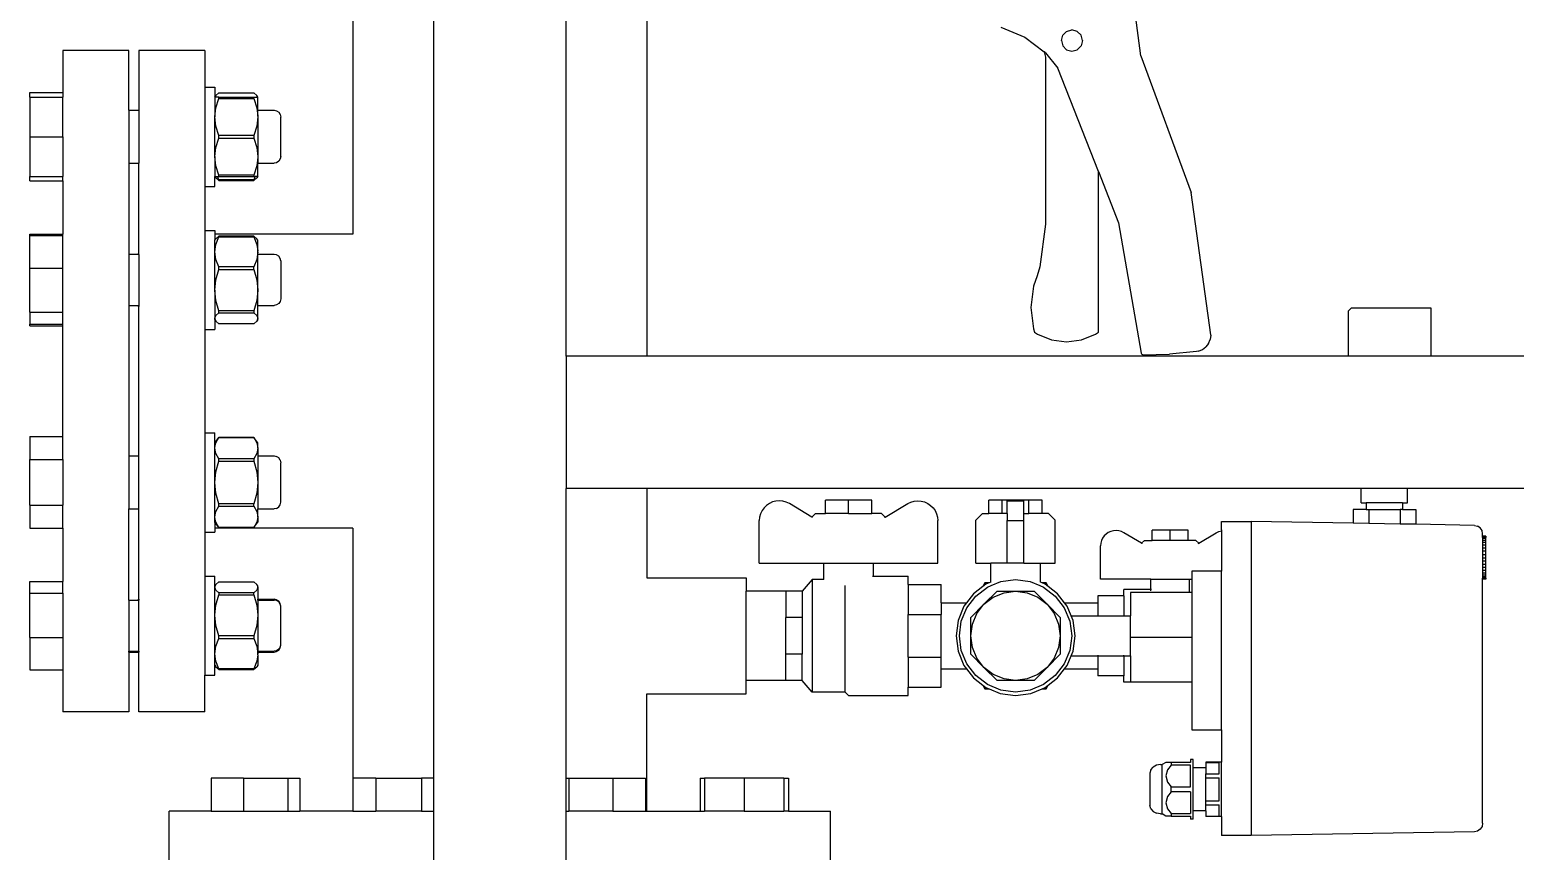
# Model space of a CAD drawing. Header units: inches. Extents: x -1841 to -80, y -100 to 1021.
# Drawn here: x -1270.826 to -1266.39, y 651.23 to 653.683 of the extents above; entities that cross this region are included whole.
import ezdxf

# ---------------------------------------------------------------- set-up
doc = ezdxf.new("R2010")
doc.units = ezdxf.units.IN
doc.header["$MEASUREMENT"] = 0
doc.layers.add('Edges', color=7, linetype='Continuous')

# ---------------------------------------------------------------- blocks, each defined once
blk = doc.blocks.new('fire fighting pump rs')
at = {"layer": 'Edges', "color": 1}
for p, q in [((-35.875, 47.603), (-35.875, 39.348)), ((-26.985, 47.603), (-26.985, 35.657)), ((-33.43, 32.903), (-33.43, 46.303)), ((-29.43, 35.657), (-29.43, 46.303)), ((-12.041, 44.745), (-12.28, 46.556)), ((-16.275, 45.603), (-15.552, 45.304)), ((-14.29, 45.48), (-14.407, 45.363)), ((-14.29, 45.48), (-14.13, 45.523)), ((-13.97, 45.48), (-14.13, 45.523)), ((-13.97, 45.48), (-13.853, 45.363)), ((-15.552, 45.304), (-14.972, 44.859)), ((-14.45, 45.203), (-14.407, 45.363)), ((-14.45, 45.203), (-14.407, 45.043)), ((-14.29, 44.926), (-14.407, 45.043)), ((-13.97, 44.926), (-13.853, 45.043)), ((-13.81, 45.203), (-13.853, 45.363)), ((-13.81, 45.203), (-13.853, 45.043)), ((-42.65, 44.903), (-44.65, 44.903)), ((-44.65, 44.903), (-44.65, 43.632)), ((-42.65, 43.094), (-42.65, 44.903)), ((-40.35, 44.903), (-42.35, 44.903)), ((-42.35, 44.903), (-42.35, 43.094)), ((-40.35, 44.903), (-40.35, 43.794)), ((-14.93, 44.827), (-14.972, 44.859)), ((-14.972, 44.859), (-14.93, 44.703)), ((-14.93, 44.827), (-14.555, 44.369)), ((-14.93, 44.703), (-14.93, 39.703)), ((-14.29, 44.926), (-14.13, 44.883)), ((-14.13, 44.883), (-13.97, 44.926)), ((-12.041, 44.745), (-10.525, 40.613)), ((-13.33, 41.246), (-14.555, 44.369)), ((-45.65, 43.494), (-45.65, 43.632)), ((-45.65, 43.632), (-44.65, 43.632)), ((-44.65, 43.632), (-44.65, 43.494)), ((-40.35, 43.794), (-40.05, 43.794)), ((-40.35, 43.794), (-40.35, 40.794)), ((-40.05, 43.794), (-40.05, 43.494)), ((-40.02, 43.536), (-39.932, 43.62)), ((-39.932, 43.62), (-38.868, 43.62)), ((-38.868, 43.62), (-38.78, 43.536)), ((-45.65, 43.494), (-44.65, 43.494)), ((-45.65, 43.494), (-45.65, 42.294)), ((-44.65, 42.294), (-44.65, 43.494)), ((-40.05, 43.494), (-40.02, 43.536)), ((-40.035, 43.494), (-40.05, 43.494)), ((-40.05, 43.494), (-40.05, 42.894)), ((-40.05, 42.894), (-40.02, 43.172)), ((-40.035, 43.494), (-40.02, 43.536)), ((-39.932, 43.494), (-40.035, 43.494)), ((-40.02, 43.172), (-39.932, 43.452)), ((-39.932, 43.494), (-38.868, 43.494)), ((-39.932, 43.452), (-39.932, 43.494)), ((-39.932, 43.452), (-38.868, 43.452)), ((-38.868, 43.494), (-38.765, 43.494)), ((-38.868, 43.452), (-38.868, 43.494)), ((-38.868, 43.452), (-38.78, 43.172)), ((-38.78, 43.536), (-38.765, 43.494)), ((-38.75, 43.494), (-38.78, 43.536)), ((-38.78, 43.172), (-38.75, 42.916)), ((-38.75, 43.494), (-38.765, 43.494)), ((-38.75, 43.094), (-38.75, 43.494)), ((-42.65, 43.094), (-42.35, 43.094)), ((-42.65, 43.094), (-42.65, 41.494)), ((-42.35, 43.094), (-42.35, 41.494)), ((-40.02, 42.616), (-40.05, 42.894)), ((-40.05, 41.694), (-40.05, 42.894)), ((-38.75, 42.894), (-38.78, 42.616)), ((-38.75, 43.094), (-38.26, 43.094)), ((-38.75, 42.916), (-38.75, 43.094)), ((-38.75, 42.916), (-38.75, 42.894)), ((-38.75, 42.894), (-38.75, 41.694)), ((-38.26, 43.094), (-38.183, 43.078)), ((-38.183, 43.078), (-38.119, 43.033)), ((-38.119, 43.033), (-38.075, 42.966)), ((-38.075, 42.966), (-38.06, 42.887)), ((-38.06, 41.701), (-38.06, 42.887)), ((-45.65, 42.294), (-44.65, 42.294)), ((-45.65, 42.294), (-45.65, 41.094)), ((-44.65, 42.294), (-44.65, 41.094)), ((-39.932, 42.336), (-40.02, 42.616)), ((-40.02, 41.972), (-39.932, 42.252)), ((-38.868, 42.336), (-39.932, 42.336)), ((-39.932, 42.252), (-39.932, 42.336)), ((-39.932, 42.252), (-38.868, 42.252)), ((-38.78, 42.616), (-38.868, 42.336)), ((-38.868, 42.336), (-38.868, 42.252)), ((-38.868, 42.252), (-38.78, 41.972)), ((-40.05, 41.694), (-40.02, 41.972)), ((-38.78, 41.972), (-38.75, 41.694)), ((-42.65, 41.494), (-42.358, 41.494)), ((-42.65, 41.494), (-42.65, 38.737)), ((-42.358, 41.494), (-42.35, 41.494)), ((-42.358, 41.494), (-42.358, 38.764)), ((-42.35, 38.764), (-42.35, 41.494)), ((-40.02, 41.416), (-40.05, 41.694)), ((-40.05, 41.694), (-40.05, 41.094)), ((-39.932, 41.136), (-40.02, 41.416)), ((-38.78, 41.416), (-38.868, 41.136)), ((-38.75, 41.672), (-38.78, 41.416)), ((-38.75, 41.694), (-38.75, 41.672)), ((-38.75, 41.672), (-38.75, 41.494)), ((-38.75, 41.494), (-38.26, 41.494)), ((-38.75, 41.094), (-38.75, 41.494)), ((-38.183, 41.51), (-38.26, 41.494)), ((-38.119, 41.555), (-38.183, 41.51)), ((-38.075, 41.622), (-38.119, 41.555)), ((-38.06, 41.701), (-38.075, 41.622)), ((-45.65, 40.956), (-45.65, 41.094)), ((-45.65, 41.094), (-44.65, 41.094)), ((-45.65, 40.956), (-44.65, 40.956)), ((-44.65, 40.956), (-44.65, 41.094)), ((-44.65, 40.956), (-44.65, 39.35)), ((-40.05, 41.094), (-40.02, 41.052)), ((-40.05, 40.794), (-40.05, 41.094)), ((-40.05, 41.094), (-39.972, 41.094)), ((-40.02, 41.052), (-39.932, 40.974)), ((-39.932, 40.99), (-39.972, 41.094)), ((-39.972, 41.094), (-39.932, 41.094)), ((-38.868, 41.136), (-39.932, 41.136)), ((-39.932, 41.094), (-39.932, 41.136)), ((-39.932, 41.094), (-38.868, 41.094)), ((-38.868, 40.99), (-39.932, 40.99)), ((-39.932, 40.974), (-39.932, 40.99)), ((-39.932, 40.968), (-39.932, 40.974)), ((-39.932, 40.968), (-38.868, 40.968)), ((-38.868, 41.136), (-38.868, 41.094)), ((-38.828, 41.094), (-38.868, 40.99)), ((-38.868, 41.094), (-38.828, 41.094)), ((-38.868, 40.974), (-38.78, 41.052)), ((-38.868, 40.99), (-38.868, 40.974)), ((-38.868, 40.974), (-38.868, 40.968)), ((-38.75, 41.094), (-38.828, 41.094)), ((-38.75, 41.094), (-38.78, 41.052)), ((-13.33, 36.383), (-13.33, 41.246)), ((-13.33, 41.246), (-12.721, 39.694)), ((-40.35, 40.794), (-40.05, 40.794)), ((-40.35, 40.794), (-40.35, 39.464)), ((-9.93, 36.301), (-10.525, 40.613)), ((-14.93, 39.655), (-15.1, 38.361)), ((-14.93, 39.703), (-14.93, 39.655)), ((-12.721, 39.694), (-12.034, 35.748)), ((-45.65, 39.35), (-44.65, 39.35)), ((-45.65, 39.303), (-45.65, 39.35)), ((-45.65, 39.303), (-44.65, 39.303)), ((-45.65, 38.323), (-45.65, 39.303)), ((-44.65, 39.303), (-44.65, 39.35)), ((-44.65, 38.323), (-44.65, 39.303)), ((-40.35, 39.464), (-40.05, 39.464)), ((-40.35, 39.464), (-40.35, 36.464)), ((-40.05, 39.464), (-40.05, 39.348)), ((-35.875, 39.348), (-40.05, 39.348)), ((-40.05, 39.348), (-40.05, 39.164)), ((-40.05, 39.164), (-40.02, 39.207)), ((-40.05, 38.813), (-40.05, 39.164)), ((-39.932, 39.285), (-40.02, 39.207)), ((-40.02, 39.04), (-39.932, 39.269)), ((-38.868, 39.29), (-39.932, 39.29)), ((-39.932, 39.285), (-39.932, 39.29)), ((-39.932, 39.269), (-39.932, 39.285)), ((-39.932, 39.269), (-38.868, 39.269)), ((-38.868, 39.29), (-38.868, 39.285)), ((-38.868, 39.285), (-38.868, 39.269)), ((-38.78, 39.207), (-38.868, 39.285)), ((-38.868, 39.269), (-38.78, 39.04)), ((-38.75, 39.164), (-38.78, 39.207)), ((-38.75, 38.844), (-38.75, 39.164)), ((-42.358, 38.737), (-42.65, 38.737)), ((-42.65, 38.737), (-42.65, 37.192)), ((-42.358, 38.764), (-42.35, 38.764)), ((-42.358, 38.737), (-42.358, 38.764)), ((-42.35, 38.737), (-42.358, 38.737)), ((-42.35, 38.737), (-42.35, 38.764)), ((-42.35, 38.737), (-42.35, 37.192)), ((-40.05, 38.813), (-40.02, 39.04)), ((-40.02, 38.586), (-40.05, 38.813)), ((-40.05, 37.654), (-40.05, 38.813)), ((-38.78, 39.04), (-38.75, 38.844)), ((-38.75, 38.813), (-38.78, 38.586)), ((-38.75, 38.813), (-38.75, 38.844)), ((-38.75, 38.737), (-38.75, 38.813)), ((-38.26, 38.737), (-38.75, 38.737)), ((-38.75, 37.654), (-38.75, 38.737)), ((-38.183, 38.722), (-38.26, 38.737)), ((-38.119, 38.679), (-38.183, 38.722)), ((-38.075, 38.614), (-38.119, 38.679)), ((-45.65, 38.323), (-44.65, 38.323)), ((-45.65, 36.985), (-45.65, 38.323)), ((-44.65, 36.985), (-44.65, 38.323)), ((-39.932, 38.357), (-40.02, 38.586)), ((-40.02, 37.964), (-39.932, 38.277)), ((-38.868, 38.357), (-39.932, 38.357)), ((-39.932, 38.277), (-39.932, 38.357)), ((-39.932, 38.277), (-38.868, 38.277)), ((-38.78, 38.586), (-38.868, 38.357)), ((-38.868, 38.277), (-38.868, 38.357)), ((-38.868, 38.277), (-38.78, 37.964)), ((-38.06, 38.537), (-38.075, 38.614)), ((-38.06, 38.537), (-38.06, 37.392)), ((-15.1, 38.361), (-15.18, 38.093)), ((-40.05, 37.654), (-40.02, 37.964)), ((-38.78, 37.964), (-38.75, 37.654)), ((-15.288, 37.775), (-15.374, 37.128)), ((-15.18, 38.093), (-15.288, 37.775)), ((-40.02, 37.343), (-40.05, 37.654)), ((-40.05, 37.654), (-40.05, 36.805)), ((-39.932, 37.031), (-40.02, 37.343)), ((-38.78, 37.343), (-38.868, 37.031)), ((-38.75, 37.654), (-38.78, 37.343)), ((-38.75, 37.192), (-38.75, 37.654)), ((-38.075, 37.315), (-38.119, 37.25)), ((-38.06, 37.392), (-38.075, 37.315)), ((-45.65, 36.985), (-44.65, 36.985)), ((-45.65, 36.985), (-45.65, 36.626)), ((-44.65, 36.626), (-44.65, 36.985)), ((-42.65, 37.192), (-42.358, 37.192)), ((-42.65, 37.192), (-42.65, 32.642)), ((-42.358, 37.192), (-42.35, 37.192)), ((-42.358, 37.164), (-42.358, 37.192)), ((-42.358, 37.164), (-42.35, 37.164)), ((-42.358, 37.164), (-42.358, 32.642)), ((-42.35, 37.192), (-42.35, 37.164)), ((-42.35, 32.642), (-42.35, 37.164)), ((-40.05, 36.805), (-40.02, 36.889)), ((-40.02, 36.889), (-39.932, 36.972)), ((-38.868, 37.031), (-39.932, 37.031)), ((-39.932, 36.972), (-39.932, 37.031)), ((-39.932, 36.972), (-38.868, 36.972)), ((-38.868, 37.031), (-38.868, 36.972)), ((-38.868, 36.972), (-38.78, 36.889)), ((-38.78, 36.889), (-38.75, 36.805)), ((-38.75, 37.192), (-38.26, 37.192)), ((-38.75, 36.805), (-38.75, 37.192)), ((-38.183, 37.207), (-38.26, 37.192)), ((-38.119, 37.25), (-38.183, 37.207)), ((-15.374, 37.128), (-15.288, 36.481)), ((-5.679, 37.123), (-5.779, 37.022)), ((-5.779, 37.022), (-5.779, 35.657)), ((-5.679, 37.123), (-3.279, 37.123)), ((-3.279, 37.123), (-3.279, 35.657)), ((-45.65, 36.626), (-44.65, 36.626)), ((-45.65, 36.579), (-45.65, 36.626)), ((-45.65, 36.579), (-44.65, 36.579)), ((-44.65, 36.579), (-44.65, 36.626)), ((-44.65, 33.227), (-44.65, 36.579)), ((-40.35, 36.464), (-40.05, 36.464)), ((-40.35, 36.464), (-40.35, 33.342)), ((-40.02, 36.722), (-40.05, 36.805)), ((-40.05, 36.764), (-40.05, 36.805)), ((-40.05, 36.764), (-40.02, 36.722)), ((-40.05, 36.764), (-40.05, 36.464)), ((-39.932, 36.638), (-40.02, 36.722)), ((-38.868, 36.638), (-39.932, 36.638)), ((-38.78, 36.722), (-38.868, 36.638)), ((-38.75, 36.805), (-38.78, 36.722)), ((-38.75, 36.764), (-38.78, 36.722)), ((-38.75, 36.764), (-38.75, 36.805)), ((-15.288, 36.481), (-15.26, 36.383)), ((-15.26, 36.383), (-15.17, 36.327)), ((-15.17, 36.327), (-14.748, 36.153)), ((-14.748, 36.153), (-14.295, 36.093)), ((-14.295, 36.093), (-13.842, 36.153)), ((-13.842, 36.153), (-13.42, 36.327)), ((-13.42, 36.327), (-13.33, 36.383)), ((-9.997, 36.045), (-10.076, 35.941)), ((-9.997, 36.045), (-9.947, 36.166)), ((-9.93, 36.295), (-9.947, 36.166)), ((-9.93, 36.295), (-9.93, 36.301)), ((-29.43, 35.657), (-29.43, 31.657)), ((-26.985, 35.657), (-29.43, 35.657)), ((-5.779, 35.657), (-26.985, 35.657)), ((-12.034, 35.748), (-12.027, 35.728)), ((-12.027, 35.728), (-12.009, 35.709)), ((-11.984, 35.703), (-12.009, 35.709)), ((-11.984, 35.703), (-11.174, 35.723)), ((-10.367, 35.799), (-11.174, 35.723)), ((-10.301, 35.812), (-10.367, 35.799)), ((-10.301, 35.812), (-10.18, 35.862)), ((-10.18, 35.862), (-10.076, 35.941)), ((-3.279, 35.657), (-5.779, 35.657)), ((19.65, 35.657), (-3.279, 35.657)), ((-40.35, 33.342), (-40.05, 33.342)), ((-40.35, 33.342), (-40.35, 30.342)), ((-40.05, 33.042), (-40.05, 33.342)), ((-45.65, 33.227), (-44.65, 33.227)), ((-45.65, 33.227), (-45.65, 32.534)), ((-44.65, 32.534), (-44.65, 33.227)), ((-40.05, 33.042), (-39.932, 33.203)), ((-40.05, 32.902), (-40.02, 33.042)), ((-40.05, 32.902), (-40.05, 33.042)), ((-40.05, 32.881), (-40.05, 32.902)), ((-40.02, 32.72), (-40.05, 32.881)), ((-40.05, 31.842), (-40.05, 32.881)), ((-40.02, 33.042), (-39.932, 33.203)), ((-39.932, 33.203), (-39.932, 33.209)), ((-39.932, 33.209), (-38.868, 33.209)), ((-39.932, 33.203), (-38.868, 33.203)), ((-38.868, 33.209), (-38.868, 33.203)), ((-38.868, 33.203), (-38.78, 33.042)), ((-38.75, 33.042), (-38.868, 33.203)), ((-38.78, 33.042), (-38.75, 32.881)), ((-38.75, 32.881), (-38.78, 32.72)), ((-38.75, 32.881), (-38.75, 33.042)), ((-38.75, 32.881), (-38.75, 32.642)), ((-33.43, 22.903), (-33.43, 32.903)), ((-45.65, 32.534), (-44.65, 32.534)), ((-45.65, 31.149), (-45.65, 32.534)), ((-44.65, 32.534), (-44.65, 31.149)), ((-42.65, 32.642), (-42.358, 32.642)), ((-42.65, 32.642), (-42.65, 31.042)), ((-42.358, 32.642), (-42.35, 32.642)), ((-42.35, 31.042), (-42.35, 32.642)), ((-39.932, 32.558), (-40.02, 32.72)), ((-40.02, 32.163), (-39.932, 32.486)), ((-38.868, 32.558), (-39.932, 32.558)), ((-39.932, 32.486), (-39.932, 32.558)), ((-39.932, 32.486), (-38.868, 32.486)), ((-38.78, 32.72), (-38.868, 32.558)), ((-38.868, 32.558), (-38.868, 32.486)), ((-38.868, 32.486), (-38.78, 32.163)), ((-38.75, 32.642), (-38.26, 32.642)), ((-38.75, 32.642), (-38.75, 31.842)), ((-38.26, 32.642), (-38.183, 32.626)), ((-38.119, 32.581), (-38.183, 32.626)), ((-38.075, 32.514), (-38.119, 32.581)), ((-38.075, 32.514), (-38.06, 32.434)), ((-38.06, 31.249), (-38.06, 32.434)), ((-40.05, 31.842), (-40.02, 32.163)), ((-38.78, 32.163), (-38.75, 31.842)), ((-40.02, 31.52), (-40.05, 31.842)), ((-40.05, 30.802), (-40.05, 31.842)), ((-39.932, 31.197), (-40.02, 31.52)), ((-38.78, 31.52), (-38.868, 31.197)), ((-38.75, 31.842), (-38.78, 31.52)), ((-38.75, 31.842), (-38.75, 31.042)), ((-26.985, 31.657), (-29.43, 31.657)), ((-29.43, 22.903), (-29.43, 31.657)), ((-26.985, 31.657), (-26.985, 28.953)), ((-5.379, 31.657), (-26.985, 31.657)), ((-5.379, 31.223), (-5.379, 31.657)), ((-3.979, 31.657), (-5.379, 31.657)), ((-3.979, 31.223), (-3.979, 31.657)), ((19.65, 31.657), (-3.979, 31.657)), ((-45.65, 31.149), (-44.65, 31.149)), ((-45.65, 31.149), (-45.65, 30.456)), ((-44.65, 30.456), (-44.65, 31.149)), ((-42.65, 31.042), (-42.358, 31.042)), ((-42.65, 28.285), (-42.65, 31.042)), ((-42.358, 31.042), (-42.35, 31.042)), ((-42.358, 31.042), (-42.358, 28.312)), ((-42.35, 28.312), (-42.35, 31.042)), ((-40.02, 30.963), (-39.932, 31.125)), ((-38.868, 31.197), (-39.932, 31.197)), ((-39.932, 31.125), (-39.932, 31.197)), ((-39.932, 31.125), (-38.868, 31.125)), ((-38.868, 31.125), (-38.868, 31.197)), ((-38.868, 31.125), (-38.78, 30.963)), ((-38.75, 31.042), (-38.26, 31.042)), ((-38.75, 30.802), (-38.75, 31.042)), ((-38.183, 31.057), (-38.26, 31.042)), ((-38.183, 31.057), (-38.119, 31.102)), ((-38.119, 31.102), (-38.075, 31.169)), ((-38.075, 31.169), (-38.06, 31.249)), ((-23.442, 31.074), (-23.503, 30.988)), ((-23.367, 31.148), (-23.442, 31.074)), ((-23.28, 31.208), (-23.367, 31.148)), ((-23.184, 31.252), (-23.28, 31.208)), ((-23.082, 31.278), (-23.184, 31.252)), ((-22.977, 31.286), (-23.082, 31.278)), ((-22.872, 31.275), (-22.977, 31.286)), ((-22.771, 31.246), (-22.872, 31.275)), ((-22.676, 31.2), (-22.771, 31.246)), ((-21.996, 30.791), (-22.676, 31.2)), ((-21.585, 30.903), (-21.585, 31.303)), ((-20.885, 31.303), (-21.585, 31.303)), ((-20.185, 31.303), (-20.885, 31.303)), ((-20.885, 30.903), (-20.885, 31.303)), ((-20.185, 30.903), (-20.185, 31.303)), ((-19.774, 30.791), (-19.094, 31.2)), ((-19.094, 31.2), (-18.999, 31.246)), ((-18.999, 31.246), (-18.898, 31.275)), ((-18.898, 31.275), (-18.793, 31.286)), ((-18.793, 31.286), (-18.688, 31.278)), ((-18.688, 31.278), (-18.586, 31.252)), ((-18.586, 31.252), (-18.49, 31.208)), ((-18.49, 31.208), (-18.403, 31.148)), ((-18.403, 31.148), (-18.328, 31.074)), ((-18.328, 31.074), (-18.267, 30.988)), ((-16.239, 31.303), (-16.643, 31.303)), ((-16.643, 30.903), (-16.643, 31.303)), ((-16.239, 30.903), (-16.239, 31.303)), ((-15.431, 31.303), (-16.239, 31.303)), ((-16.085, 31.286), (-15.585, 31.286)), ((-16.085, 30.903), (-16.085, 31.286)), ((-15.585, 30.903), (-15.585, 31.286)), ((-15.431, 30.903), (-15.431, 31.303)), ((-15.027, 31.303), (-15.431, 31.303)), ((-15.027, 30.903), (-15.027, 31.303)), ((-5.629, 31.023), (-5.629, 30.608)), ((-5.229, 31.023), (-5.629, 31.023)), ((-5.379, 31.223), (-5.229, 31.223)), ((-5.229, 31.223), (-5.229, 31.023)), ((-4.129, 31.223), (-5.229, 31.223)), ((-5.229, 31.023), (-5.154, 31.023)), ((-5.154, 31.023), (-5.154, 30.6)), ((-5.154, 31.023), (-4.204, 31.023)), ((-4.204, 31.023), (-4.204, 30.583)), ((-4.129, 31.023), (-4.204, 31.023)), ((-4.129, 31.223), (-4.129, 31.023)), ((-4.129, 31.223), (-3.979, 31.223)), ((-4.129, 31.023), (-3.729, 31.023)), ((-3.729, 31.023), (-3.729, 30.575)), ((-40.05, 30.802), (-40.02, 30.963)), ((-40.05, 30.781), (-40.05, 30.802)), ((-40.02, 30.642), (-40.05, 30.781)), ((-40.05, 30.642), (-40.05, 30.781)), ((-39.932, 30.48), (-40.05, 30.642)), ((-40.05, 30.642), (-40.05, 30.458)), ((-39.932, 30.48), (-40.02, 30.642)), ((-38.78, 30.642), (-38.868, 30.48)), ((-38.868, 30.48), (-38.75, 30.642)), ((-38.78, 30.963), (-38.75, 30.802)), ((-38.75, 30.802), (-38.78, 30.642)), ((-38.75, 30.802), (-38.75, 30.642)), ((-23.576, 30.791), (-23.585, 30.686)), ((-23.585, 29.403), (-23.585, 30.686)), ((-23.548, 30.893), (-23.576, 30.791)), ((-23.503, 30.988), (-23.548, 30.893)), ((-21.883, 30.903), (-21.996, 30.791)), ((-21.979, 30.781), (-21.996, 30.791)), ((-21.979, 30.781), (-21.979, 30.776)), ((-21.883, 30.903), (-21.585, 30.903)), ((-20.885, 30.903), (-21.585, 30.903)), ((-20.885, 30.903), (-20.185, 30.903)), ((-19.887, 30.903), (-20.185, 30.903)), ((-19.887, 30.903), (-19.774, 30.791)), ((-19.791, 30.781), (-19.774, 30.791)), ((-19.791, 30.781), (-19.791, 30.77)), ((-18.267, 30.988), (-18.222, 30.893)), ((-18.222, 30.893), (-18.194, 30.791)), ((-18.194, 30.791), (-18.185, 30.686)), ((-18.185, 29.403), (-18.185, 30.686)), ((-16.833, 30.903), (-17.035, 30.703)), ((-17.035, 29.403), (-17.035, 30.703)), ((-16.833, 30.903), (-16.643, 30.903)), ((-16.239, 30.903), (-16.643, 30.903)), ((-16.085, 30.903), (-16.239, 30.903)), ((-16.085, 30.903), (-16.085, 30.686)), ((-16.085, 29.403), (-16.085, 30.686)), ((-16.085, 30.686), (-15.585, 30.686)), ((-15.585, 30.686), (-15.585, 30.903)), ((-15.585, 30.903), (-15.431, 30.903)), ((-15.585, 29.403), (-15.585, 30.686)), ((-15.027, 30.903), (-15.431, 30.903)), ((-14.837, 30.903), (-15.027, 30.903)), ((-14.635, 30.703), (-14.837, 30.903)), ((-14.635, 29.403), (-14.635, 30.703)), ((-9.608, 30.662), (-8.708, 30.662)), ((-9.608, 30.412), (-9.608, 30.662)), ((-5.629, 30.608), (-8.708, 30.662)), ((-8.708, 30.662), (-8.708, 21.162)), ((-5.154, 30.6), (-5.629, 30.608)), ((-4.204, 30.583), (-5.154, 30.6)), ((-3.729, 30.575), (-4.204, 30.583)), ((-1.958, 30.544), (-3.729, 30.575)), ((-45.65, 30.456), (-44.65, 30.456)), ((-44.65, 30.456), (-44.65, 28.85)), ((-40.35, 30.342), (-40.05, 30.342)), ((-40.35, 30.342), (-40.35, 29.012)), ((-35.875, 30.458), (-40.05, 30.458)), ((-40.05, 30.458), (-40.05, 30.342)), ((-39.932, 30.474), (-39.932, 30.48)), ((-38.868, 30.48), (-39.932, 30.48)), ((-39.932, 30.474), (-38.868, 30.474)), ((-38.868, 30.48), (-38.868, 30.474)), ((-35.875, 30.458), (-35.875, 22.903)), ((-13.203, 30.155), (-13.238, 30.081)), ((-13.156, 30.223), (-13.203, 30.155)), ((-13.097, 30.28), (-13.156, 30.223)), ((-13.029, 30.327), (-13.097, 30.28)), ((-12.955, 30.361), (-13.029, 30.327)), ((-12.875, 30.381), (-12.955, 30.361)), ((-12.793, 30.388), (-12.875, 30.381)), ((-12.711, 30.379), (-12.793, 30.388)), ((-12.632, 30.357), (-12.711, 30.379)), ((-12.558, 30.321), (-12.632, 30.357)), ((-12.027, 30.002), (-12.558, 30.321)), ((-11.707, 30.089), (-11.707, 30.401)), ((-11.161, 30.401), (-11.707, 30.401)), ((-10.615, 30.401), (-11.161, 30.401)), ((-11.161, 30.089), (-11.161, 30.401)), ((-10.615, 30.089), (-10.615, 30.401)), ((-10.295, 30.002), (-9.764, 30.321)), ((-9.764, 30.321), (-9.69, 30.357)), ((-9.69, 30.357), (-9.611, 30.379)), ((-9.608, 30.412), (-9.611, 30.379)), ((-9.611, 30.379), (-9.608, 30.38)), ((-9.611, 30.379), (-9.608, 29.162)), ((-9.608, 30.412), (-9.608, 30.38)), ((-1.958, 30.544), (-1.863, 30.523)), ((-1.782, 30.468), (-1.863, 30.523)), ((-1.727, 30.386), (-1.782, 30.468)), ((-1.708, 30.29), (-1.727, 30.386)), ((-1.708, 30.212), (-1.708, 30.29)), ((-1.708, 30.204), (-1.708, 30.212)), ((-1.608, 30.212), (-1.708, 30.212)), ((-1.608, 30.204), (-1.708, 30.204)), ((-1.708, 30.18), (-1.708, 30.204)), ((-1.708, 30.18), (-1.708, 30.141)), ((-1.608, 30.18), (-1.708, 30.18)), ((-1.608, 30.141), (-1.708, 30.141)), ((-1.708, 30.141), (-1.708, 30.088)), ((-1.608, 30.212), (-1.608, 30.204)), ((-1.608, 30.204), (-1.608, 30.18)), ((-1.608, 30.141), (-1.608, 30.18)), ((-1.608, 30.088), (-1.608, 30.141)), ((-13.26, 30.002), (-13.267, 29.92)), ((-13.267, 28.919), (-13.267, 29.92)), ((-13.238, 30.081), (-13.26, 30.002)), ((-11.94, 30.089), (-12.027, 30.002)), ((-12.014, 29.994), (-12.027, 30.002)), ((-12.014, 29.994), (-12.014, 29.985)), ((-11.94, 30.089), (-11.707, 30.089)), ((-11.161, 30.089), (-11.707, 30.089)), ((-10.615, 30.089), (-11.161, 30.089)), ((-10.382, 30.089), (-10.615, 30.089)), ((-10.382, 30.089), (-10.295, 30.002)), ((-10.308, 29.994), (-10.295, 30.002)), ((-10.308, 29.994), (-10.308, 29.99)), ((-1.608, 30.088), (-1.708, 30.088)), ((-1.708, 30.088), (-1.708, 30.022)), ((-1.608, 30.022), (-1.708, 30.022)), ((-1.708, 30.022), (-1.708, 29.944)), ((-1.708, 29.944), (-1.708, 29.857)), ((-1.608, 29.944), (-1.708, 29.944)), ((-1.608, 29.857), (-1.708, 29.857)), ((-1.708, 29.857), (-1.708, 29.763)), ((-1.708, 29.763), (-1.708, 29.664)), ((-1.608, 29.763), (-1.708, 29.763)), ((-1.708, 29.664), (-1.708, 29.562)), ((-1.708, 29.664), (-1.608, 29.664)), ((-1.608, 30.022), (-1.608, 30.088)), ((-1.608, 29.944), (-1.608, 30.022)), ((-1.608, 29.857), (-1.608, 29.944)), ((-1.608, 29.763), (-1.608, 29.857)), ((-1.608, 29.664), (-1.608, 29.763)), ((-1.608, 29.562), (-1.608, 29.664)), ((-23.585, 29.403), (-21.635, 29.403)), ((-21.635, 28.902), (-21.635, 29.403)), ((-21.635, 29.403), (-20.135, 29.403)), ((-20.135, 29.003), (-20.135, 29.403)), ((-20.135, 29.403), (-18.185, 29.403)), ((-17.035, 29.403), (-16.585, 29.403)), ((-16.585, 28.824), (-16.585, 29.403)), ((-16.085, 29.403), (-16.585, 29.403)), ((-15.585, 29.403), (-16.085, 29.403)), ((-15.585, 29.403), (-15.085, 29.403)), ((-15.085, 28.824), (-15.085, 29.403)), ((-15.085, 29.403), (-14.635, 29.403)), ((-1.708, 29.562), (-1.608, 29.562)), ((-1.708, 29.562), (-1.708, 29.46)), ((-1.608, 29.46), (-1.708, 29.46)), ((-1.708, 29.46), (-1.708, 29.361)), ((-1.608, 29.361), (-1.708, 29.361)), ((-1.708, 29.361), (-1.708, 29.267)), ((-1.608, 29.267), (-1.708, 29.267)), ((-1.708, 29.267), (-1.708, 29.18)), ((-1.608, 29.46), (-1.608, 29.562)), ((-1.608, 29.361), (-1.608, 29.46)), ((-1.608, 29.267), (-1.608, 29.361)), ((-1.608, 29.18), (-1.608, 29.267)), ((-45.65, 28.85), (-44.65, 28.85)), ((-45.65, 28.492), (-45.65, 28.85)), ((-44.65, 28.492), (-44.65, 28.85)), ((-40.35, 29.012), (-40.05, 29.012)), ((-40.35, 29.012), (-40.35, 26.012)), ((-40.05, 28.712), (-40.05, 29.012)), ((-40.02, 28.754), (-39.932, 28.838)), ((-39.932, 28.838), (-38.868, 28.838)), ((-38.868, 28.838), (-38.78, 28.754)), ((-26.985, 28.953), (-23.985, 28.953)), ((-23.985, 28.953), (-23.985, 28.553)), ((-21.985, 28.902), (-22.285, 28.553)), ((-21.635, 28.902), (-21.985, 28.902)), ((-21.985, 28.902), (-21.985, 25.504)), ((-20.161, 29.003), (-20.135, 29.003)), ((-20.135, 29.003), (-19.085, 29.003)), ((-19.085, 28.753), (-19.085, 29.003)), ((-16.759, 28.803), (-16.82, 28.696)), ((-16.735, 28.762), (-16.82, 28.696)), ((-16.636, 28.803), (-16.759, 28.803)), ((-16.636, 28.803), (-16.735, 28.762)), ((-16.585, 28.824), (-16.636, 28.803)), ((-16.572, 28.721), (-16.275, 28.844)), ((-16.275, 28.844), (-15.835, 28.902)), ((-15.835, 28.902), (-15.395, 28.844)), ((-15.395, 28.844), (-15.098, 28.721)), ((-15.034, 28.803), (-15.085, 28.824)), ((-14.911, 28.803), (-15.034, 28.803)), ((-14.935, 28.762), (-15.034, 28.803)), ((-14.85, 28.696), (-14.935, 28.762)), ((-14.85, 28.696), (-14.911, 28.803)), ((-11.746, 28.919), (-13.267, 28.919)), ((-11.746, 28.607), (-11.746, 28.919)), ((-11.746, 28.919), (-10.576, 28.919)), ((-10.576, 28.528), (-10.576, 28.919)), ((-10.576, 28.919), (-10.508, 28.919)), ((-10.251, 29.162), (-10.508, 29.162)), ((-10.508, 29.162), (-10.508, 28.919)), ((-10.508, 28.919), (-10.508, 28.528)), ((-9.608, 29.162), (-10.251, 29.162)), ((-9.608, 24.362), (-9.608, 29.162)), ((-1.708, 29.18), (-1.708, 29.102)), ((-1.608, 29.18), (-1.708, 29.18)), ((-1.608, 29.102), (-1.708, 29.102)), ((-1.708, 29.102), (-1.708, 29.036)), ((-1.608, 29.036), (-1.708, 29.036)), ((-1.708, 29.036), (-1.708, 28.983)), ((-1.608, 28.983), (-1.708, 28.983)), ((-1.708, 28.983), (-1.708, 28.944)), ((-1.608, 28.944), (-1.708, 28.944)), ((-1.708, 28.92), (-1.708, 28.944)), ((-1.708, 28.912), (-1.708, 28.92)), ((-1.608, 28.92), (-1.708, 28.92)), ((-1.608, 28.912), (-1.708, 28.912)), ((-1.708, 21.534), (-1.708, 28.912)), ((-1.608, 29.102), (-1.608, 29.18)), ((-1.608, 29.036), (-1.608, 29.102)), ((-1.608, 28.983), (-1.608, 29.036)), ((-1.608, 28.944), (-1.608, 28.983)), ((-1.608, 28.944), (-1.608, 28.92)), ((-1.608, 28.92), (-1.608, 28.912)), ((-45.65, 28.492), (-44.65, 28.492)), ((-45.65, 27.153), (-45.65, 28.492)), ((-44.65, 28.492), (-44.65, 27.153)), ((-42.358, 28.312), (-42.35, 28.312)), ((-42.358, 28.285), (-42.358, 28.312)), ((-42.35, 28.312), (-42.35, 28.285)), ((-40.05, 28.712), (-40.02, 28.754)), ((-40.05, 28.671), (-40.02, 28.754)), ((-40.05, 28.671), (-40.05, 28.712)), ((-40.02, 28.588), (-40.05, 28.671)), ((-40.05, 27.823), (-40.05, 28.671)), ((-39.932, 28.504), (-40.02, 28.588)), ((-40.02, 28.133), (-39.932, 28.445)), ((-38.868, 28.504), (-39.932, 28.504)), ((-39.932, 28.504), (-39.932, 28.445)), ((-39.932, 28.445), (-38.868, 28.445)), ((-38.78, 28.588), (-38.868, 28.504)), ((-38.868, 28.445), (-38.868, 28.504)), ((-38.868, 28.445), (-38.78, 28.133)), ((-38.78, 28.754), (-38.75, 28.671)), ((-38.75, 28.712), (-38.78, 28.754)), ((-38.75, 28.671), (-38.78, 28.588)), ((-38.75, 28.671), (-38.75, 28.712)), ((-38.75, 28.671), (-38.75, 28.312)), ((-38.75, 28.312), (-38.26, 28.312)), ((-38.75, 28.285), (-38.75, 28.312)), ((-38.183, 28.296), (-38.26, 28.312)), ((-22.785, 28.553), (-23.985, 28.553)), ((-23.985, 25.853), (-23.985, 28.553)), ((-22.285, 28.553), (-22.785, 28.553)), ((-22.785, 28.553), (-22.785, 27.762)), ((-22.285, 28.553), (-22.285, 27.762)), ((-20.985, 25.504), (-20.985, 28.721)), ((-19.085, 28.753), (-18.085, 28.753)), ((-19.085, 28.753), (-19.085, 27.845)), ((-18.085, 28.203), (-18.085, 28.753)), ((-17.108, 28.476), (-17.317, 28.203)), ((-17.307, 28.053), (-17.036, 28.404)), ((-16.82, 28.696), (-17.108, 28.476)), ((-17.036, 28.404), (-16.685, 28.674)), ((-16.79, 28.158), (-16.394, 28.553)), ((-16.79, 28.158), (-16.51, 28.372)), ((-16.685, 28.674), (-16.572, 28.721)), ((-16.51, 28.372), (-16.184, 28.507)), ((-16.394, 28.553), (-15.835, 28.553)), ((-16.184, 28.507), (-15.835, 28.553)), ((-15.835, 28.553), (-15.486, 28.507)), ((-15.835, 28.553), (-15.276, 28.553)), ((-15.486, 28.507), (-15.16, 28.372)), ((-15.276, 28.553), (-14.88, 28.158)), ((-15.16, 28.372), (-14.88, 28.158)), ((-15.098, 28.721), (-14.985, 28.674)), ((-14.985, 28.674), (-14.634, 28.404)), ((-14.562, 28.476), (-14.85, 28.696)), ((-14.634, 28.404), (-14.364, 28.053)), ((-14.353, 28.203), (-14.562, 28.476)), ((-12.565, 28.412), (-13.345, 28.412)), ((-13.345, 28.412), (-13.345, 28.203)), ((-11.746, 28.607), (-12.565, 28.607)), ((-12.565, 28.412), (-12.565, 28.607)), ((-12.565, 28.412), (-12.565, 27.803)), ((-11.491, 28.512), (-12.358, 28.512)), ((-12.358, 28.512), (-12.358, 27.803)), ((-11.726, 28.607), (-11.746, 28.607)), ((-11.746, 28.559), (-11.746, 28.607)), ((-10.576, 28.512), (-11.491, 28.512)), ((-10.576, 28.528), (-10.508, 28.528)), ((-10.576, 28.512), (-10.576, 28.528)), ((-10.508, 28.512), (-10.576, 28.512)), ((-10.508, 28.528), (-10.508, 28.512)), ((-10.508, 28.512), (-10.508, 27.162)), ((-42.65, 28.285), (-42.358, 28.285)), ((-42.65, 28.285), (-42.65, 26.739)), ((-42.358, 28.285), (-42.35, 28.285)), ((-42.35, 26.739), (-42.35, 28.285)), ((-40.05, 27.823), (-40.02, 28.133)), ((-38.78, 28.133), (-38.75, 27.823)), ((-38.75, 28.285), (-38.26, 28.285)), ((-38.75, 28.285), (-38.75, 27.823)), ((-38.183, 28.269), (-38.26, 28.285)), ((-38.119, 28.251), (-38.183, 28.296)), ((-38.119, 28.226), (-38.183, 28.269)), ((-38.075, 28.184), (-38.119, 28.251)), ((-38.075, 28.161), (-38.119, 28.226)), ((-38.075, 28.161), (-38.075, 28.184)), ((-38.06, 28.105), (-38.075, 28.161)), ((-38.06, 26.919), (-38.06, 28.105)), ((-18.085, 28.203), (-17.317, 28.203)), ((-18.085, 28.203), (-18.085, 27.845)), ((-17.394, 28.103), (-17.574, 27.669)), ((-17.476, 27.643), (-17.307, 28.053)), ((-17.317, 28.203), (-17.394, 28.103)), ((-17.185, 27.762), (-16.79, 28.158)), ((-17.139, 27.552), (-17.004, 27.878)), ((-17.004, 27.878), (-16.79, 28.158)), ((-14.88, 28.158), (-14.666, 27.878)), ((-14.88, 28.158), (-14.485, 27.762)), ((-14.666, 27.878), (-14.531, 27.552)), ((-14.364, 28.053), (-14.194, 27.643)), ((-14.353, 28.203), (-13.345, 28.203)), ((-14.276, 28.103), (-14.353, 28.203)), ((-14.152, 27.803), (-14.276, 28.103)), ((-13.345, 28.203), (-13.345, 27.803)), ((-40.02, 27.512), (-40.05, 27.823)), ((-40.05, 26.663), (-40.05, 27.823)), ((-39.932, 27.2), (-40.02, 27.512)), ((-38.78, 27.512), (-38.868, 27.2)), ((-38.75, 27.823), (-38.78, 27.512)), ((-38.75, 27.823), (-38.75, 26.739)), ((-22.285, 27.762), (-22.785, 27.762)), ((-22.785, 26.644), (-22.785, 27.762)), ((-22.285, 27.762), (-22.285, 26.644)), ((-19.085, 27.845), (-18.085, 27.845)), ((-19.085, 26.561), (-19.085, 27.845)), ((-18.085, 26.561), (-18.085, 27.845)), ((-17.574, 27.669), (-17.635, 27.203)), ((-17.534, 27.203), (-17.476, 27.643)), ((-17.185, 27.203), (-17.185, 27.762)), ((-17.185, 27.203), (-17.139, 27.552)), ((-14.531, 27.552), (-14.485, 27.203)), ((-14.485, 27.762), (-14.485, 27.203)), ((-14.194, 27.643), (-14.136, 27.203)), ((-14.096, 27.669), (-14.152, 27.803)), ((-14.152, 27.803), (-13.345, 27.803)), ((-14.035, 27.203), (-14.096, 27.669)), ((-13.345, 27.803), (-12.565, 27.803)), ((-12.565, 27.803), (-12.358, 27.803)), ((-12.358, 27.162), (-12.358, 27.803)), ((-45.65, 27.153), (-44.65, 27.153)), ((-45.65, 27.153), (-45.65, 26.174)), ((-44.65, 27.153), (-44.65, 26.174)), ((-40.02, 26.891), (-39.932, 27.119)), ((-38.868, 27.2), (-39.932, 27.2)), ((-39.932, 27.119), (-39.932, 27.2)), ((-39.932, 27.119), (-38.868, 27.119)), ((-38.868, 27.2), (-38.868, 27.119)), ((-38.868, 27.119), (-38.78, 26.891)), ((-17.635, 27.203), (-17.574, 26.737)), ((-17.476, 26.763), (-17.534, 27.203)), ((-17.139, 26.854), (-17.185, 27.203)), ((-17.185, 26.644), (-17.185, 27.203)), ((-14.485, 27.203), (-14.531, 26.854)), ((-14.485, 27.203), (-14.485, 26.644)), ((-14.136, 27.203), (-14.194, 26.763)), ((-14.096, 26.737), (-14.035, 27.203)), ((-12.358, 27.162), (-10.508, 27.162)), ((-12.358, 26.603), (-12.358, 27.162)), ((-10.508, 27.162), (-10.508, 25.812)), ((-42.65, 26.739), (-42.35, 26.739)), ((-42.65, 26.712), (-42.65, 26.739)), ((-42.65, 26.712), (-42.35, 26.712)), ((-42.65, 26.712), (-42.65, 24.903)), ((-42.35, 26.739), (-42.35, 26.712)), ((-42.35, 24.903), (-42.35, 26.712)), ((-40.05, 26.663), (-40.02, 26.891)), ((-40.02, 26.436), (-40.05, 26.663)), ((-40.05, 26.312), (-40.05, 26.663)), ((-38.78, 26.891), (-38.75, 26.663)), ((-38.75, 26.632), (-38.78, 26.436)), ((-38.75, 26.739), (-38.26, 26.739)), ((-38.75, 26.712), (-38.75, 26.739)), ((-38.75, 26.712), (-38.26, 26.712)), ((-38.75, 26.663), (-38.75, 26.712)), ((-38.75, 26.632), (-38.75, 26.663)), ((-38.75, 26.632), (-38.75, 26.312)), ((-38.183, 26.754), (-38.26, 26.739)), ((-38.26, 26.712), (-38.183, 26.728)), ((-38.119, 26.798), (-38.183, 26.754)), ((-38.183, 26.728), (-38.119, 26.773)), ((-38.075, 26.863), (-38.119, 26.798)), ((-38.119, 26.773), (-38.075, 26.84)), ((-38.075, 26.863), (-38.06, 26.919)), ((-38.075, 26.84), (-38.075, 26.863)), ((-22.285, 26.644), (-22.785, 26.644)), ((-22.785, 25.853), (-22.785, 26.644)), ((-22.285, 25.853), (-22.285, 26.644)), ((-19.085, 26.561), (-18.085, 26.561)), ((-19.085, 26.561), (-19.085, 25.653)), ((-18.085, 26.203), (-18.085, 26.561)), ((-17.574, 26.737), (-17.394, 26.303)), ((-17.307, 26.353), (-17.476, 26.763)), ((-16.79, 26.248), (-17.185, 26.644)), ((-17.004, 26.528), (-17.139, 26.854)), ((-16.79, 26.248), (-17.004, 26.528)), ((-14.485, 26.644), (-14.88, 26.248)), ((-14.666, 26.528), (-14.88, 26.248)), ((-14.531, 26.854), (-14.666, 26.528)), ((-14.194, 26.763), (-14.364, 26.353)), ((-14.276, 26.303), (-14.152, 26.603)), ((-14.152, 26.603), (-14.096, 26.737)), ((-14.152, 26.603), (-13.345, 26.603)), ((-13.345, 26.623), (-13.345, 26.603)), ((-13.345, 26.603), (-13.345, 26.203)), ((-13.345, 26.603), (-12.565, 26.603)), ((-12.565, 26.603), (-12.565, 26.623)), ((-12.565, 26.603), (-12.358, 26.603)), ((-12.565, 26.603), (-12.565, 25.994)), ((-12.358, 26.603), (-12.358, 25.812)), ((-45.65, 26.174), (-44.65, 26.174)), ((-44.65, 26.174), (-44.65, 24.903)), ((-40.05, 26.312), (-40.02, 26.27)), ((-40.05, 26.012), (-40.05, 26.312)), ((-39.932, 26.208), (-40.02, 26.436)), ((-40.02, 26.27), (-39.932, 26.191)), ((-38.868, 26.208), (-39.932, 26.208)), ((-39.932, 26.191), (-39.932, 26.208)), ((-39.932, 26.186), (-39.932, 26.191)), ((-39.932, 26.186), (-38.868, 26.186)), ((-38.78, 26.436), (-38.868, 26.208)), ((-38.868, 26.191), (-38.78, 26.27)), ((-38.868, 26.208), (-38.868, 26.191)), ((-38.868, 26.191), (-38.868, 26.186)), ((-38.75, 26.312), (-38.78, 26.27)), ((-18.085, 26.203), (-17.317, 26.203)), ((-18.085, 25.653), (-18.085, 26.203)), ((-17.394, 26.303), (-17.317, 26.203)), ((-17.317, 26.203), (-17.108, 25.93)), ((-17.036, 26.002), (-17.307, 26.353)), ((-16.51, 26.034), (-16.79, 26.248)), ((-16.394, 25.853), (-16.79, 26.248)), ((-14.88, 26.248), (-15.276, 25.853)), ((-14.88, 26.248), (-15.16, 26.034)), ((-14.364, 26.353), (-14.634, 26.002)), ((-14.562, 25.93), (-14.353, 26.203)), ((-14.353, 26.203), (-14.276, 26.303)), ((-14.353, 26.203), (-13.345, 26.203)), ((-13.345, 26.203), (-13.345, 25.994)), ((-40.35, 26.012), (-40.05, 26.012)), ((-40.35, 24.903), (-40.35, 26.012)), ((-22.785, 25.853), (-23.985, 25.853)), ((-23.985, 25.453), (-23.985, 25.853)), ((-22.285, 25.853), (-22.785, 25.853)), ((-21.985, 25.504), (-22.285, 25.853)), ((-19.085, 25.653), (-18.085, 25.653)), ((-19.085, 25.403), (-19.085, 25.653)), ((-17.108, 25.93), (-16.82, 25.71)), ((-16.685, 25.732), (-17.036, 26.002)), ((-16.82, 25.71), (-16.759, 25.603)), ((-16.82, 25.71), (-16.735, 25.644)), ((-16.735, 25.644), (-16.636, 25.603)), ((-16.275, 25.562), (-16.685, 25.732)), ((-16.184, 25.899), (-16.51, 26.034)), ((-15.835, 25.853), (-16.394, 25.853)), ((-15.835, 25.853), (-16.184, 25.899)), ((-15.486, 25.899), (-15.835, 25.853)), ((-15.276, 25.853), (-15.835, 25.853)), ((-15.16, 26.034), (-15.486, 25.899)), ((-14.985, 25.732), (-15.395, 25.562)), ((-15.034, 25.603), (-14.935, 25.644)), ((-14.634, 26.002), (-14.985, 25.732)), ((-14.935, 25.644), (-14.85, 25.71)), ((-14.911, 25.603), (-14.85, 25.71)), ((-14.85, 25.71), (-14.562, 25.93)), ((-12.565, 25.994), (-13.345, 25.994)), ((-12.565, 25.799), (-12.565, 25.994)), ((-11.161, 25.799), (-12.565, 25.799)), ((-12.358, 25.812), (-11.148, 25.812)), ((-11.148, 25.812), (-11.161, 25.799)), ((-11.148, 25.812), (-10.508, 25.812)), ((-10.508, 25.812), (-10.508, 24.362)), ((-26.985, 25.453), (-23.985, 25.453)), ((-26.983, 21.903), (-26.985, 25.453)), ((-20.985, 25.504), (-21.985, 25.504)), ((-20.985, 25.504), (-20.885, 25.403)), ((-20.885, 25.403), (-19.085, 25.403)), ((-16.759, 25.603), (-16.636, 25.603)), ((-16.636, 25.603), (-16.301, 25.464)), ((-16.301, 25.464), (-15.835, 25.403)), ((-15.835, 25.504), (-16.275, 25.562)), ((-15.395, 25.562), (-15.835, 25.504)), ((-15.835, 25.403), (-15.369, 25.464)), ((-15.369, 25.464), (-15.034, 25.603)), ((-15.034, 25.603), (-14.911, 25.603)), ((-42.65, 24.903), (-44.65, 24.903)), ((-40.35, 24.903), (-42.35, 24.903)), ((-10.508, 24.362), (-9.608, 24.362)), ((-9.608, 24.362), (-9.608, 23.387)), ((-11.286, 23.37), (-11.397, 23.308)), ((-11.124, 23.37), (-11.286, 23.37)), ((-10.546, 23.37), (-11.124, 23.37)), ((-11.124, 23.37), (-11.124, 23.291)), ((-10.465, 23.459), (-10.546, 23.459)), ((-10.546, 23.459), (-10.546, 23.37)), ((-10.465, 23.215), (-10.465, 23.459)), ((-10.08, 23.387), (-10.08, 23.377)), ((-9.608, 23.387), (-10.08, 23.387)), ((-10.08, 23.377), (-10.08, 23.215)), ((-10.08, 23.377), (-9.673, 23.377)), ((-9.673, 23.032), (-9.673, 23.377)), ((-9.608, 21.737), (-9.608, 23.387)), ((-11.746, 23.148), (-11.77, 23.049)), ((-11.77, 23.049), (-11.77, 22.075)), ((-11.746, 23.148), (-11.676, 23.232)), ((-11.572, 23.288), (-11.676, 23.232)), ((-11.45, 23.308), (-11.572, 23.288)), ((-11.45, 23.308), (-11.397, 23.308)), ((-11.397, 21.816), (-11.397, 23.308)), ((-11.235, 23.153), (-11.286, 22.966)), ((-11.286, 22.966), (-11.235, 22.778)), ((-11.124, 23.291), (-11.235, 23.153)), ((-10.546, 23.291), (-11.124, 23.291)), ((-10.546, 22.64), (-10.546, 23.291)), ((-10.08, 23.215), (-10.465, 23.215)), ((-10.465, 21.909), (-10.465, 23.215)), ((-10.08, 23.215), (-10.08, 23.032)), ((-10.08, 23.032), (-9.673, 23.032)), ((-10.08, 22.907), (-10.08, 23.032)), ((-40.159, 22.903), (-40.159, 21.903)), ((-39.18, 22.903), (-40.159, 22.903)), ((-39.18, 22.903), (-39.18, 21.903)), ((-39.18, 22.903), (-37.841, 22.903)), ((-37.841, 22.903), (-37.841, 21.903)), ((-37.841, 22.903), (-37.483, 22.903)), ((-37.483, 22.903), (-37.483, 21.903)), ((-35.875, 22.903), (-35.877, 21.903)), ((-35.184, 22.903), (-35.875, 22.903)), ((-35.184, 22.903), (-33.799, 22.903)), ((-35.184, 22.903), (-35.184, 21.903)), ((-33.799, 22.903), (-33.799, 21.903)), ((-33.43, 22.903), (-33.799, 22.903)), ((-33.43, 21.903), (-33.43, 22.903)), ((-29.43, 22.903), (-29.348, 22.903)), ((-29.43, 21.903), (-29.43, 22.903)), ((-29.348, 22.903), (-29.348, 21.903)), ((-29.348, 22.903), (-28.01, 22.903)), ((-28.01, 22.903), (-28.01, 21.903)), ((-28.01, 22.903), (-27.03, 22.903)), ((-27.03, 22.903), (-27.03, 21.903)), ((-25.377, 22.903), (-25.239, 22.903)), ((-25.377, 22.903), (-25.377, 21.903)), ((-25.239, 22.903), (-25.239, 21.903)), ((-24.039, 22.903), (-25.239, 22.903)), ((-24.039, 22.903), (-24.039, 21.903)), ((-22.839, 22.903), (-24.039, 22.903)), ((-22.839, 22.903), (-22.701, 22.903)), ((-22.839, 22.903), (-22.839, 21.903)), ((-22.701, 22.903), (-22.701, 21.903)), ((-11.235, 22.778), (-11.124, 22.64)), ((-11.124, 22.483), (-11.235, 22.345)), ((-11.124, 22.64), (-10.546, 22.64)), ((-11.124, 22.483), (-11.124, 22.64)), ((-10.546, 22.483), (-11.124, 22.483)), ((-10.546, 22.483), (-10.546, 21.833)), ((-10.08, 22.217), (-10.08, 22.907)), ((-10.08, 22.907), (-9.673, 22.907)), ((-9.673, 22.217), (-9.673, 22.907)), ((-11.746, 21.976), (-11.77, 22.075)), ((-11.235, 22.345), (-11.286, 22.158)), ((-11.286, 22.158), (-11.235, 21.971)), ((-10.08, 22.217), (-9.673, 22.217)), ((-10.08, 22.092), (-10.08, 22.217)), ((-10.08, 22.092), (-9.673, 22.092)), ((-10.08, 21.909), (-10.08, 22.092)), ((-9.673, 21.746), (-9.673, 22.092)), ((-41.43, 19.903), (-41.43, 21.903)), ((-40.159, 21.903), (-41.43, 21.903)), ((-40.159, 21.903), (-39.18, 21.903)), ((-39.18, 21.903), (-37.841, 21.903)), ((-37.841, 21.903), (-37.483, 21.903)), ((-35.877, 21.903), (-37.483, 21.903)), ((-35.877, 21.903), (-35.184, 21.903)), ((-33.799, 21.903), (-35.184, 21.903)), ((-33.799, 21.903), (-33.43, 21.903)), ((-33.43, 19.903), (-33.43, 21.903)), ((-29.43, 21.903), (-29.348, 21.903)), ((-29.43, 19.903), (-29.43, 21.903)), ((-28.01, 21.903), (-29.348, 21.903)), ((-28.01, 21.903), (-27.03, 21.903)), ((-27.03, 21.903), (-26.983, 21.903)), ((-26.983, 21.903), (-25.377, 21.903)), ((-25.377, 21.903), (-25.239, 21.903)), ((-24.039, 21.903), (-25.239, 21.903)), ((-24.039, 21.903), (-22.839, 21.903)), ((-22.701, 21.903), (-22.839, 21.903)), ((-22.701, 21.903), (-21.43, 21.903)), ((-21.43, 19.903), (-21.43, 21.903)), ((-11.746, 21.976), (-11.676, 21.892)), ((-11.676, 21.892), (-11.572, 21.836)), ((-11.45, 21.816), (-11.572, 21.836)), ((-11.45, 21.816), (-11.397, 21.816)), ((-11.286, 21.754), (-11.397, 21.816)), ((-11.124, 21.754), (-11.286, 21.754)), ((-11.235, 21.971), (-11.124, 21.833)), ((-11.124, 21.833), (-10.546, 21.833)), ((-11.124, 21.833), (-11.124, 21.754)), ((-11.124, 21.754), (-10.546, 21.754)), ((-10.546, 21.754), (-10.546, 21.664)), ((-10.465, 21.664), (-10.546, 21.664)), ((-10.08, 21.909), (-10.465, 21.909)), ((-10.465, 21.664), (-10.465, 21.909)), ((-10.08, 21.909), (-10.08, 21.746)), ((-10.08, 21.746), (-10.08, 21.737)), ((-10.08, 21.746), (-9.673, 21.746)), ((-9.608, 21.737), (-10.08, 21.737)), ((-9.608, 21.737), (-9.608, 21.162)), ((-8.708, 21.162), (-9.608, 21.162)), ((-1.958, 21.28), (-8.708, 21.162)), ((-1.863, 21.3), (-1.958, 21.28)), ((-1.782, 21.356), (-1.863, 21.3)), ((-1.727, 21.438), (-1.782, 21.356)), ((-1.708, 21.534), (-1.727, 21.438))]:
    blk.add_line(p, q, dxfattribs=at)

msp = doc.modelspace()

# ---------------------------------------------------------------- block references
at = {"color": 7, "lineweight": 25, "xscale": 0.09873225494856434, "yscale": 0.09873225494856434, "zscale": 0.09873225494856434}
msp.add_blockref('fire fighting pump rs', (-1266.3192, 649.1878), dxfattribs=at)

doc.saveas('drawing.dxf')
